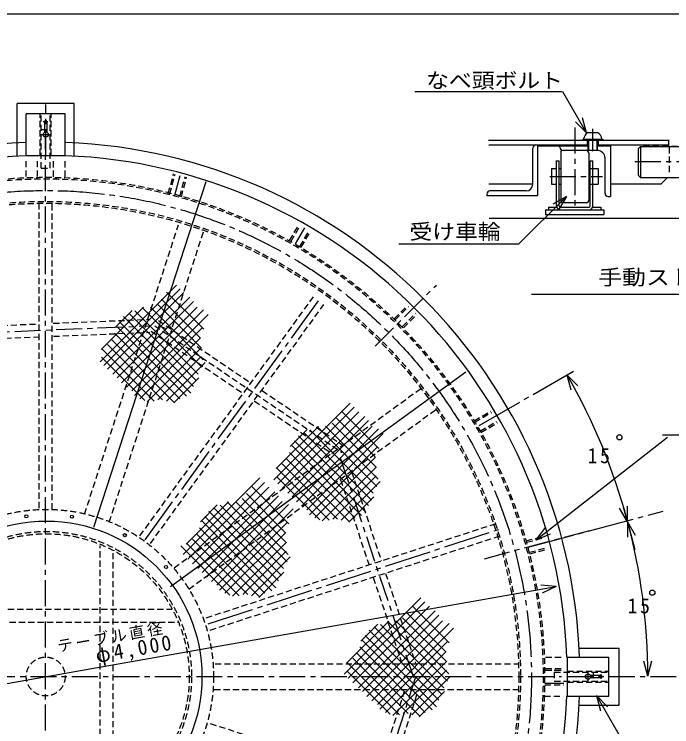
# Model space of a CAD drawing. Units: millimetres, scale not verified. Extents: x -3758 to 3982, y -2808 to 2752.
# Drawn here: x -1564 to 973, y 5 to 2752 of the extents above; entities that cross this region are included whole.
import ezdxf
from ezdxf.enums import TextEntityAlignment as Align

# ---------------------------------------------------------------- set-up
doc = ezdxf.new("R2010")
doc.units = ezdxf.units.MM
doc.header["$LTSCALE"] = 20
for name, pattern in [('CHAIN1', [8, 5, -1, 1, -1]), ('CHAIN2', [12, 9, -1, 1, -1]), ('DASHED1', [1.8, 1.2, -0.6])]:
    doc.linetypes.add(name, pattern=pattern)
doc.layers.add('0-0', color=7, linetype='Continuous')
doc.styles.add('ＭＳ ゴシック', font='')
doc.styles.get('ＭＳ ゴシック').set_extended_font_data('MS Gothic')

msp = doc.modelspace()

# ---------------------------------------------------------------- linework, layer by layer
at = {"layer": '0-0'}
for p, q in [((550.56, 2452.18), (-18.87, 2452.18)), ((643.57, 2294.51), (552.03, 2453.06)), ((-1552.34, 2207.89), (-1552.34, 2408.06)), ((-1332.34, 2408.06), (-1552.34, 2408.06)), ((-1332.34, 2207.17), (-1332.34, 2408.06)), ((-1517.34, 2207.89), (-1517.34, 2368.06)), ((-1447.34, 2338.04), (-1447.34, 2298.32)), ((-1437.36, 2338.04), (-1437.36, 2297.45)), ((643.57, 2294.51), (601.14, 2336.94)), ((643.57, 2294.51), (628.04, 2352.47)), ((649.44, 2296.31), (686.35, 2296.31)), ((265.75, 2265.92), (963.09, 2265.92)), ((267.99, 2265.92), (961.91, 2265.92)), ((629.61, 2270.42), (629.61, 2266.01)), ((646.55, 2265.4), (646.55, 2245.07)), ((649.55, 2265.4), (649.55, 2227.09)), ((651.95, 2265), (651.95, 2227.02)), ((683.15, 2265), (683.15, 2226.94)), ((685.55, 2265.81), (685.55, 2226.86)), ((688.55, 2265.81), (688.55, 2245.33)), ((961.55, 2241.39), (961.55, 2268)), ((267.12, 2247.92), (649.22, 2247.92)), ((436.55, 2241.92), (436.55, 2242.56)), ((436.55, 2096.42), (436.55, 2235.92)), ((448.55, 2247.92), (648.55, 2247.92)), ((454.55, 2246.95), (454.55, 2052.92)), ((454.97, 2244.92), (649.36, 2244.92)), ((541.55, 2238.92), (541.55, 2244.74)), ((685.68, 2226.92), (553.55, 2226.92)), ((685.22, 2247.92), (963.09, 2247.92)), ((686.03, 2244.92), (737.91, 2244.92)), ((686.2, 2247.92), (960.9, 2247.92)), ((736.55, 2248.24), (736.55, 2049.92)), ((851.8, 2241.87), (842.8, 2232.87)), ((842.8, 2232.87), (842.8, 2130.92)), ((851.8, 2241.87), (1283.49, 2241.87)), ((851.8, 2241.62), (851.8, 2121.94)), ((-1517.34, 2207.89), (-1367.17, 2207.89)), ((544.25, 2221.51), (544.25, 2032.51)), ((652.25, 2216.92), (652.25, 2032.51)), ((528.65, 2013.01), (528.65, 2187.5)), ((528.69, 2187.01), (538.18, 2187.01)), ((538.25, 2012.11), (538.25, 2187.16)), ((658.25, 2187.01), (667.85, 2187.01)), ((658.25, 2012.11), (658.25, 2187.01)), ((667.85, 2013.01), (667.85, 2187.01)), ((715.55, 2061.92), (715.55, 2196.92)), ((508.25, 2157.01), (508.25, 2097.01)), ((508.25, 2157.01), (528.69, 2157.01)), ((538.85, 2157.01), (545.43, 2157.01)), ((651.12, 2157.01), (688.25, 2157.01)), ((688.25, 2157.01), (688.25, 2097.01)), ((842.8, 2130.92), (851.8, 2121.92)), ((1440.84, 2121.87), (851, 2121.87)), ((956.62, 2122.99), (931.55, 2097.92)), ((961.55, 2127.92), (961.55, 2128.2)), ((-1256.34, 774.09), (-823.16, 2107.27)), ((267.12, 2097.92), (436.9, 2097.92)), ((508.25, 2097.01), (528.35, 2097.01)), ((538.52, 2097.01), (544.56, 2097.01)), ((651.99, 2097.01), (688.25, 2097.01)), ((739.23, 2097.86), (932.87, 2097.86)), ((411.05, 2070.92), (271.55, 2070.92)), ((259.26, 2052.92), (454.55, 2052.92)), ((259.55, 2058.92), (259.55, 2051.25)), ((566.16, 2049.67), (382.05, 1865.56)), ((566.16, 2049.67), (514.2, 2019.67)), ((566.16, 2049.67), (536.16, 1997.71)), ((727.55, 2049.92), (736.55, 2049.92)), ((497.75, 2007.61), (497.75, 1998.09)), ((497.75, 2007.61), (529.03, 2007.61)), ((541.69, 2007.61), (653.85, 2007.61)), ((550.25, 2026.51), (646.25, 2026.51)), ((666.98, 2007.61), (698.75, 2007.61)), ((698.75, 2007.61), (698.75, 1998.27)), ((484.68, 1998.01), (711.07, 1998.01)), ((485.75, 1998.01), (485.75, 1980.01)), ((485.75, 1980.01), (710.75, 1980.01)), ((710.75, 1998.01), (710.75, 1980.01)), ((267.99, 1965.92), (1595.44, 1965.92)), ((383.46, 1865.38), (-80.44, 1865.38)), ((-1232.73, 1411.93), (-937.49, 1707.17)), ((-1218.59, 1397.79), (-923.34, 1693.03)), ((-1204.45, 1383.64), (-909.2, 1678.89)), ((-832.28, 1537.73), (-975.69, 1681.14)), ((-1183.11, 1364.68), (-886.8, 1660.99)), ((-846.5, 1504.54), (-995.84, 1653.88)), ((431.95, 1672.65), (1672.65, 1672.65)), ((-1228.15, 1459.5), (-1065.56, 1622.09)), ((-1166.52, 1350.46), (-872.11, 1644.87)), ((-1149.93, 1331.49), (-858.2, 1623.22)), ((-839.39, 1390.76), (-1070.51, 1621.88)), ((-834.65, 1419.2), (-1038.51, 1623.07)), ((-841.76, 1464.24), (-1012.44, 1634.92)), ((-1173.63, 1544.84), (-1108.35, 1610.13)), ((-1130.96, 1314.9), (-833.35, 1612.51)), ((-860.72, 1338.6), (-1121.48, 1599.36)), ((-1109.63, 1300.68), (-815.44, 1594.86)), ((-853.61, 1364.68), (-1097.77, 1608.84)), ((-882.06, 1291.19), (-1157.04, 1566.17)), ((-872.58, 1317.27), (-1141.63, 1586.32)), ((-898.65, 1279.34), (-1166.52, 1547.21)), ((-1100.15, 1281.71), (-837.6, 1544.26)), ((-924.73, 1269.86), (-1177.19, 1522.32)), ((-946.06, 1255.64), (-1187.85, 1497.43)), ((-1078.81, 1269.86), (-844.64, 1504.03)), ((-1024.29, 1260.38), (-1226.97, 1463.06)), ((-991.1, 1265.12), (-1204.45, 1478.46)), ((-1050.36, 1258.01), (-843.91, 1464.46)), ((-1059.85, 1262.75), (-1226.97, 1429.87)), ((-1010.07, 1265.12), (-842.91, 1432.28)), ((-976.88, 1260.38), (-827.52, 1409.74)), ((-960.98, 545.9), (178.23, 1373.58)), ((-948.43, 1253.27), (-851.21, 1350.49)), ((568.45, 1361.62), (572.13, 1355.25)), ((568.45, 1361.62), (610.88, 1319.2)), ((568.45, 1361.62), (583.98, 1303.67)), ((-562.68, 957.5), (-267.44, 1252.75)), ((-547.13, 941.95), (-251.88, 1237.19)), ((-529.45, 924.27), (-234.2, 1219.51)), ((-157.28, 1078.35), (-300.69, 1221.77)), ((-508.11, 905.31), (-211.8, 1201.62)), ((-491.52, 891.08), (-197.11, 1185.49)), ((-171.5, 1045.17), (-320.84, 1194.51)), ((-553.15, 1000.13), (-390.56, 1162.72)), ((-474.93, 872.12), (-183.2, 1163.85)), ((-164.39, 931.38), (-395.51, 1162.51)), ((-159.65, 959.83), (-363.51, 1163.69)), ((-166.76, 1004.87), (-337.44, 1175.54)), ((-498.63, 1085.46), (-433.35, 1150.75)), ((-197.58, 857.89), (-466.63, 1126.95)), ((-455.96, 855.52), (-158.35, 1153.14)), ((-185.72, 879.23), (-446.48, 1139.99)), ((-434.63, 841.3), (-140.44, 1135.48)), ((-178.61, 905.31), (-422.77, 1149.47)), ((937.42, 1130.42), (1810.5, 1130.42)), ((-207.06, 831.82), (-482.04, 1106.8)), ((450.33, 726.04), (955.8, 1121.23)), ((-223.65, 819.97), (-491.52, 1087.83)), ((-425.15, 822.34), (-162.6, 1084.88)), ((-249.73, 810.48), (-502.19, 1062.94)), ((-403.81, 810.48), (-169.64, 1044.66)), ((-316.1, 805.74), (-529.45, 1019.09)), ((-271.06, 796.26), (-512.85, 1038.05)), ((-349.29, 801), (-551.97, 1003.68)), ((-375.36, 798.63), (-168.91, 1005.08)), ((-911.68, 669), (-616.43, 964.24)), ((-384.85, 803.37), (-551.97, 970.49)), ((-335.07, 805.74), (-167.91, 972.9)), ((-894, 651.32), (-598.76, 946.57)), ((-301.88, 801), (-152.52, 950.36)), ((-876.32, 633.64), (-581.08, 928.89)), ((-854.99, 614.68), (-558.67, 910.99)), ((-504.15, 787.73), (-647.57, 931.14)), ((-838.39, 600.46), (-543.98, 894.87)), ((-513.63, 714.24), (-684.31, 884.92)), ((-518.38, 754.54), (-667.72, 903.88)), ((-273.43, 793.89), (-176.21, 891.11)), ((-900.03, 709.5), (-737.44, 872.09)), ((-845.51, 794.84), (-780.22, 860.13)), ((-821.8, 581.49), (-530.07, 873.22)), ((-802.84, 564.9), (-505.22, 862.51)), ((-525.49, 614.68), (-769.65, 858.84)), ((-511.26, 640.76), (-742.39, 871.88)), ((-506.52, 669.2), (-710.39, 873.07)), ((801.78, 795.7), (786.66, 852.12)), ((801.78, 795.7), (801.78, 855.7)), ((-544.45, 567.27), (-813.5, 836.32)), ((-532.6, 588.6), (-793.36, 849.36)), ((-781.5, 550.68), (-487.32, 844.86)), ((801.78, 795.7), (771.78, 847.66)), ((-570.53, 529.34), (-838.39, 797.21)), ((-553.93, 541.19), (-828.91, 816.17)), ((-596.6, 519.86), (-849.06, 772.32)), ((-772.02, 531.71), (-509.48, 794.26)), ((450.33, 726.04), (486.42, 773.97)), ((801.78, 795.7), (830.41, 688.83)), ((801.78, 795.7), (831.78, 743.74)), ((801.78, 795.7), (801.78, 735.7)), ((-617.94, 505.64), (-859.73, 747.43)), ((-750.69, 519.86), (-516.51, 754.03)), ((450.33, 726.04), (505.55, 749.5)), ((-662.98, 515.12), (-876.32, 728.46)), ((-722.24, 508.01), (-515.79, 714.46)), ((-731.72, 512.75), (-921.54, 702.56)), ((-696.16, 510.38), (-898.84, 713.06)), ((-681.94, 515.12), (-514.78, 682.28)), ((-648.75, 510.38), (-499.39, 659.74)), ((-620.31, 503.27), (-523.09, 600.49)), ((527.05, 545.68), (467.27, 550.91)), ((-3404.13, -147.49), (527.05, 545.68)), ((527.05, 545.68), (472.67, 520.32)), ((-290.81, 207.5), (4.44, 502.75)), ((-275.25, 191.95), (19.99, 487.19)), ((-257.57, 174.27), (37.67, 469.51)), ((114.6, 328.35), (-28.82, 471.77)), ((-236.24, 155.31), (60.08, 451.62)), ((100.37, 295.17), (-48.97, 444.51)), ((-281.28, 250.13), (-118.69, 412.72)), ((-219.64, 141.08), (74.77, 435.49)), ((-203.05, 122.12), (88.68, 413.85)), ((107.49, 181.38), (-123.64, 412.51)), ((112.23, 209.83), (-91.64, 413.69)), ((105.12, 254.87), (-65.56, 425.54)), ((-226.76, 335.46), (-161.47, 400.75)), ((-184.09, 105.52), (113.53, 403.14)), ((86.15, 129.23), (-174.61, 389.99)), ((-162.75, 91.3), (131.43, 385.48)), ((93.26, 155.31), (-150.9, 399.47)), ((74.3, 107.89), (-194.75, 376.95)), ((48.22, 69.97), (-219.64, 337.83)), ((64.82, 81.82), (-210.16, 356.8)), ((-153.27, 72.34), (109.27, 334.88)), ((22.15, 60.48), (-230.31, 312.94)), ((614.15, 308.38), (769.64, 308.38)), ((769.64, 88.38), (769.64, 308.38)), ((0.81, 46.26), (-240.98, 288.05)), ((-131.94, 60.48), (102.24, 294.66)), ((-77.41, 51), (-280.09, 253.68)), ((-44.23, 55.74), (-257.57, 269.09)), ((-103.49, 48.63), (102.96, 255.08)), ((569.47, 273.38), (729.64, 273.38)), ((569.47, 273.38), (569.47, 123.22)), ((880.78, 200.72), (865.2, 258.66)), ((880.78, 200.72), (896.26, 258.69)), ((-112.97, 53.37), (-280.09, 220.49)), ((-63.19, 55.74), (103.97, 222.9)), ((-30, 51), (119.36, 200.36)), ((699.62, 193.4), (659.03, 193.4)), ((699.62, 203.38), (659.89, 203.38)), ((-1.56, 43.89), (95.66, 141.11)), ((682.48, 125.03), (846.56, -159.16)), ((682.48, 125.03), (724.91, 82.6)), ((682.48, 125.03), (698.01, 67.07)), ((616.66, 88.38), (769.64, 88.38))]:
    msp.add_line(p, q, dxfattribs=at)
at = {"layer": '0-0', "linetype": 'CHAIN1'}
for p, q in [((-1442.34, 2208.73), (-1442.34, 2404.5)), ((-1451.4, 2337.9), (-1434.09, 2337.9)), ((598.55, 2315.01), (598.55, 1996.17)), ((667.55, 2309.52), (667.55, 2224.41)), ((-1459.59, 2287.89), (-1424.54, 2287.89)), ((-1442.57, -2729.54), (-1442.57, 2280.94)), ((830.91, 2183.87), (1572.17, 2183.87)), ((502.29, 2127.01), (705.95, 2127.01)), ((-170.8, 1471.71), (65.62, 1708.12)), ((-1881.35, 1516.33), (-1042.15, 1550.72)), ((-1042.38, 1421.99), (-1041.88, 1423.54)), ((-306.13, 1041.7), (-24.1, 195.62)), ((250.47, 653), (687, 769.96)), ((-3580.97, 198.38), (547.98, 198.38)), ((-284.47, -644.17), (-14.21, 197.89)), ((570.31, 198.38), (1039.77, 198.38)), ((649.47, 215.64), (649.47, 180.58)), ((699.48, 207.44), (699.48, 190.14))]:
    msp.add_line(p, q, dxfattribs=at)
at = {"layer": '0-0', "linetype": 'DASHED1'}
for p, q in [((-1463.84, 2208.73), (-1463.84, 2368.74)), ((-1459.84, 2157.89), (-1459.84, 2367.94)), ((-1420.84, 2208.73), (-1420.84, 2367.54)), ((-1459.59, 2307.89), (-1424.54, 2307.89)), ((1283.49, 2241.92), (856.55, 2241.92)), ((962.37, 2239.57), (962.37, 2131.85)), ((-1411.57, 2125.09), (-1411.57, 2197.38)), ((-1517.57, 2125.8), (-1517.57, 2196.82)), ((-1473.57, 2125.8), (-1473.57, 2196.82)), ((-1367.57, 2125.09), (-1367.57, 2195.14)), ((-969.21, 2060.92), (-948.75, 2137.3)), ((-963.41, 2059.37), (-942.95, 2135.74)), ((-924.78, 2049.02), (-904.31, 2125.39)), ((-918.98, 2047.47), (-898.52, 2123.84)), ((-1467.57, 847.81), (-1467.57, 2020.64)), ((-1417.57, 843.22), (-1417.57, 2019.51)), ((-1292.43, 824.82), (-929.89, 1940.59)), ((-501.19, 1879.76), (-465.51, 1941.57)), ((-496, 1876.76), (-460.31, 1938.57)), ((-1197.28, 794.04), (-832.86, 1915.6)), ((-461.35, 1856.76), (-425.67, 1918.57)), ((-456.16, 1853.76), (-420.47, 1915.57)), ((-1078.82, 740.88), (-409.53, 1662.08)), ((-1038.37, 711.5), (-369.08, 1632.69)), ((-98.15, 1578.03), (-47.49, 1628.69)), ((-93.91, 1573.79), (-41.93, 1625.76)), ((-66.62, 1547.33), (-14.63, 1599.33)), ((-62.38, 1543.09), (-11.26, 1594.21)), ((-1413.56, 1560.52), (-1043.17, 1575.7)), ((-1007.26, 1571.5), (-653.45, 1332.26)), ((-1828.73, 1543.5), (-1471.78, 1558.13)), ((-1021.27, 1550.79), (-299, 1062.41)), ((-997.48, 1547.64), (-981.19, 1542.35)), ((-1412.63, 1510.52), (-1041.12, 1525.74)), ((-1035.27, 1530.08), (-683.09, 1291.94)), ((-1813.5, 1494.09), (-1469.04, 1508.2)), ((-915.2, 1435.87), (-915.19, 1435.91)), ((-946.66, 618.1), (3.27, 1308.27)), ((-607.2, 1300.98), (-295.15, 1089.98)), ((-637.68, 1261.24), (-337.82, 1058.47)), ((-889.98, 535.68), (63.08, 1228.12)), ((210.78, 1185.13), (275.07, 1222.25)), ((213.14, 1179.57), (278.39, 1217.24)), ((233.48, 1145.12), (297.9, 1182.31)), ((236.8, 1140.11), (301.18, 1177.28)), ((-262.06, 988.54), (-147.88, 646.02)), ((-304.46, 957.65), (-195.87, 631.85)), ((-823.33, 425.28), (298.13, 789.66)), ((-807.88, 377.73), (313.58, 742.11)), ((411.73, 722.09), (481.44, 740.77)), ((413.29, 716.3), (482.99, 734.98)), ((-1232.57, -314.25), (-1232.57, 703.43)), ((423.64, 677.66), (492.07, 696)), ((425.19, 671.87), (493.62, 690.2)), ((-1182.57, -284.94), (-1182.57, 674.13)), ((-178.77, 580.56), (-68.24, 248.96)), ((-131.33, 596.37), (-15.18, 247.92)), ((-1912.41, 458.38), (-956.01, 458.38)), ((-1941.72, 408.38), (-929.37, 408.38)), ((-1227.77, 263.63), (-1226.27, 264.12)), ((-788.86, 248.38), (382.78, 248.38)), ((486.28, 273.38), (557.51, 273.38)), ((482.58, 223.38), (555.66, 223.38)), ((486.28, 229.38), (557.51, 229.38)), ((486.28, 223.38), (557.51, 223.38)), ((570.31, 219.88), (730.31, 219.88)), ((519.47, 215.88), (729.52, 215.88)), ((669.47, 215.64), (669.47, 180.58)), ((482.51, 173.38), (556.59, 173.38)), ((482.51, 167.38), (556.59, 167.38)), ((496.13, 173.38), (553.81, 173.38)), ((570.31, 176.88), (729.12, 176.88)), ((-791.86, 148.38), (379.7, 148.38)), ((-164.26, -187.81), (-56.12, 149.12)), ((-116.36, -202.17), (-3.35, 149.93)), ((481.54, 123.38), (553.81, 123.38)), ((-807.46, 17.77), (289.57, -338.68))]:
    msp.add_line(p, q, dxfattribs=at)
at = {"layer": '0-0', "linetype": 'CHAIN2'}
for p, q in [((-944.1, 2054.19), (-923.63, 2130.57)), ((-478.68, 1866.76), (-442.99, 1928.57)), ((-1058.59, 726.19), (-389.3, 1647.39)), ((230.44, 1166.46), (605.09, 1382.76)), ((418.46, 696.98), (940.03, 836.74)), ((-815.61, 401.5), (305.85, 765.89))]:
    msp.add_line(p, q, dxfattribs=at)
at = {"layer": '0-0'}
msp.add_lwpolyline([(-3757.5, -2808.13), (3982.5, -2808.13), (3982.5, 2751.88), (-3757.5, 2751.88)], close=True, dxfattribs=at)
for points in [[(-1367.34, 2207.17), (-1367.34, 2368.06), (-1517.34, 2368.06)], [(629.61, 2270.42), (706.54, 2270.42), (706.54, 2264.88)], [(568.75, 123.38), (729.64, 123.38), (729.64, 273.38)]]:
    msp.add_lwpolyline(points, dxfattribs=at)
at = {"layer": '0-0', "linetype": 'DASHED1'}
for points in [[(-1459.84, 2157.89), (-1424.84, 2157.89), (-1424.84, 2367.54)], [(519.47, 215.88), (519.47, 180.88), (729.12, 180.88)]]:
    msp.add_lwpolyline(points, dxfattribs=at)
at = {"layer": '0-0'}
for centre, radius in [((-1442.09, 2288.15), 10), ((770.75, 1121), 10), ((-1439.56, 198.19), 600), ((-1517.06, 816.64), 6), ((-1341.2, 814.98), 6), ((-1137.13, 743.64), 6), ((-977.86, 620.86), 6), ((897.61, 522.22), 10), ((649.73, 198.14), 10)]:
    msp.add_circle(centre, radius, dxfattribs=at)
at = {"layer": '0-0', "linetype": 'DASHED1'}
for centre, radius in [((-1442.57, 198.38), 1925), ((-1442.57, 198.38), 1919), ((-1442.57, 198.38), 1832), ((-1442.57, 198.38), 1825), ((-1439.56, 198.19), 645), ((-1439.56, 198.19), 560), ((-1439.56, 198.19), 551), ((-1442.17, 198.85), 75)]:
    msp.add_circle(centre, radius, dxfattribs=at)
at = {"layer": '0-0', "linetype": 'CHAIN2'}
msp.add_circle((-1442.57, 198.38), 1874, dxfattribs=at)
at = {"layer": '0-0'}
for centre, radius, start, end in [((-1442.33, 2337.9), 5, 1.18119, 180), ((667.9, 2265.4), 36, 120.8404, 170.96052), ((667.9, 2265.4), 36, 8.65254, 59.1596), ((-1441.42, 198.55), 2060, 92.1872, 357.8706), ((-1441.42, 198.55), 2060, 2.11585, 87.87847), ((448.55, 2235.92), 12, 90, 180), ((553.55, 2238.92), 12, 180, 270), ((550.25, 2221.51), 6, 90, 180), ((642.25, 2216.92), 10, 0, 90), ((685.55, 2196.92), 30, 0, 90), ((-1440.36, 197.72), 2010, 92.27119, 357.89876), ((-1440.36, 197.72), 2010, 2.15681, 87.87055), ((411.05, 2096.42), 25.5, 270, 0), ((271.55, 2058.92), 12, 90, 180), ((727.55, 2061.92), 12, 180, 270), ((543.65, 2013.01), 15, 180, 270), ((542.75, 2012.11), 4.5, 180, 270), ((550.25, 2032.51), 6, 180, 270), ((646.25, 2032.51), 6, 270, 0), ((652.85, 2013.01), 15, 270, 0), ((653.75, 2012.11), 4.5, 270, 0), ((-1441.42, 198.55), 2322.2, 0.05344, 30.01701), ((699.47, 198.38), 5, 271.18119, 90)]:
    msp.add_arc(centre, radius, start, end, dxfattribs=at)

# ---------------------------------------------------------------- texts
at = {"layer": '0-0', "style": 'ＭＳ ゴシック'}
for s, width, p in [('なべ頭ボルト', 1.1, (25.2, 2449.83)), ('受け車輪', 1.1, (-39.13, 1866.97)), (' 手動ストッパー', 1.15, (643.33, 1691.03))]:
    msp.add_text(s, height=58.65, dxfattribs=dict(at, width=width)).set_placement(p, align=Align.BOTTOM_LEFT)
at = {"layer": '0-0', "char_height": 58.65, "attachment_point": 7, "style": 'ＭＳ ゴシック'}
for insert in [(647.97, 1020.15), (802.39, 441.23)]:
    msp.add_mtext('\\T1.27;\\W0.95;15', dxfattribs=dict(at, insert=insert))
at = {"layer": '0-0', "attachment_point": 7, "rotation": 10, "style": 'ＭＳ ゴシック'}
for s, insert, char_height in [('\\T1.17;テーブル直径', (-1391.92, 288.85), 43.99), ('\\T1.23;\\W0.95;φ4,000', (-1241.6, 235.51), 58.65)]:
    msp.add_mtext(s, dxfattribs=dict(at, insert=insert, char_height=char_height))

doc.saveas('drawing.dxf')
